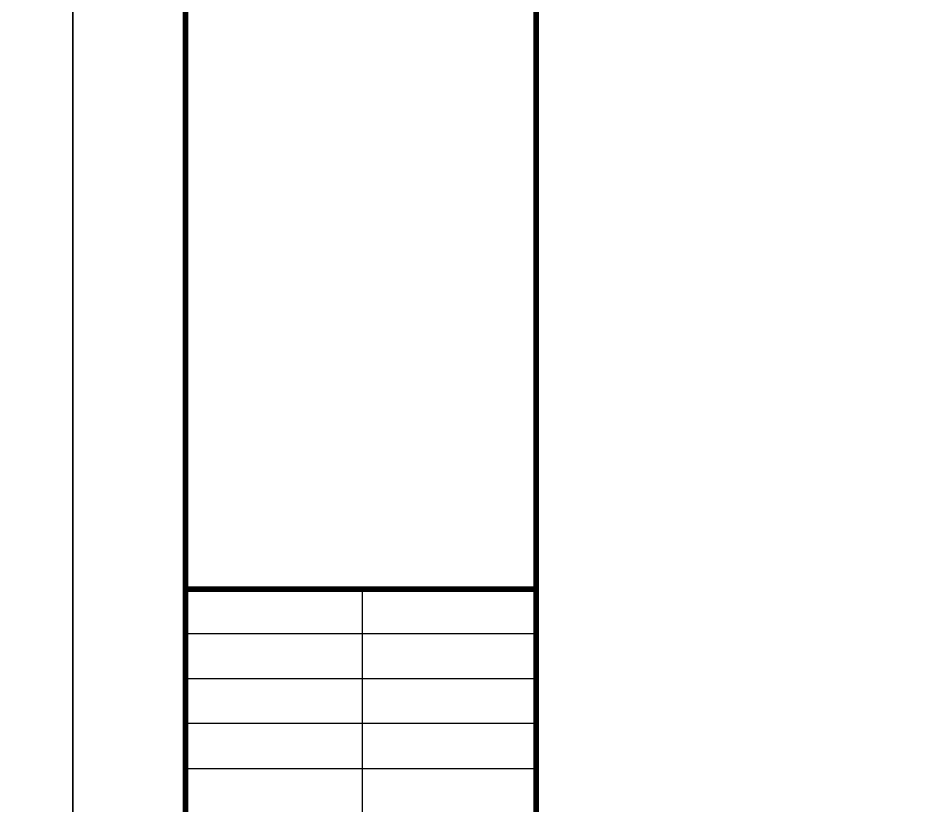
# Model space of a CAD drawing. Header units: millimetres. Extents: x -41292 to 298682, y -22072 to 33155.
# Drawn here: x 21046 to 25045, y 8011 to 11507 of the extents above; entities that cross this region are included whole.
import ezdxf

# ---------------------------------------------------------------- set-up
doc = ezdxf.new("R2010")
doc.units = ezdxf.units.MM
doc.layers.add('기타', color=1, linetype='Continuous')

msp = doc.modelspace()

# ---------------------------------------------------------------- linework, layer by layer
for p, q in [((22573.43, 8972.4), (22573.43, 6388.89)), ((23345.95, 8773.67), (21789.27, 8773.67)), ((23345.95, 8773.67), (21789.27, 8773.67)), ((23345.95, 8574.94), (21789.27, 8574.94)), ((23345.95, 8574.94), (21789.27, 8574.94)), ((23345.95, 8376.2), (21789.27, 8376.2)), ((23345.95, 8376.2), (21789.27, 8376.2)), ((21789.27, 8177.47), (23345.95, 8177.47))]:
    msp.add_line(p, q)
at = {"const_width": 25.94}
msp.add_lwpolyline([(41789.27, 653.15), (21789.27, 653.15), (21789.27, 14503.15), (41789.27, 14503.15)], close=True, dxfattribs=at)
for points in [[(23345.95, 653.15), (23345.95, 14503.15)], [(21789.27, 8972.4), (23345.95, 8972.4)], [(21795.09, 8972.4), (23351.77, 8972.4)]]:
    msp.add_lwpolyline(points, dxfattribs=at)
at = {"layer": '기타'}
for points in [[(21289.27, 153.15), (289.27, 153.15), (289.27, 15003.15), (21289.27, 15003.15)], [(42289.27, 153.15), (21289.27, 153.15), (21289.27, 15003.15), (42289.27, 15003.15)]]:
    msp.add_lwpolyline(points, close=True, dxfattribs=at)

doc.saveas('drawing.dxf')
